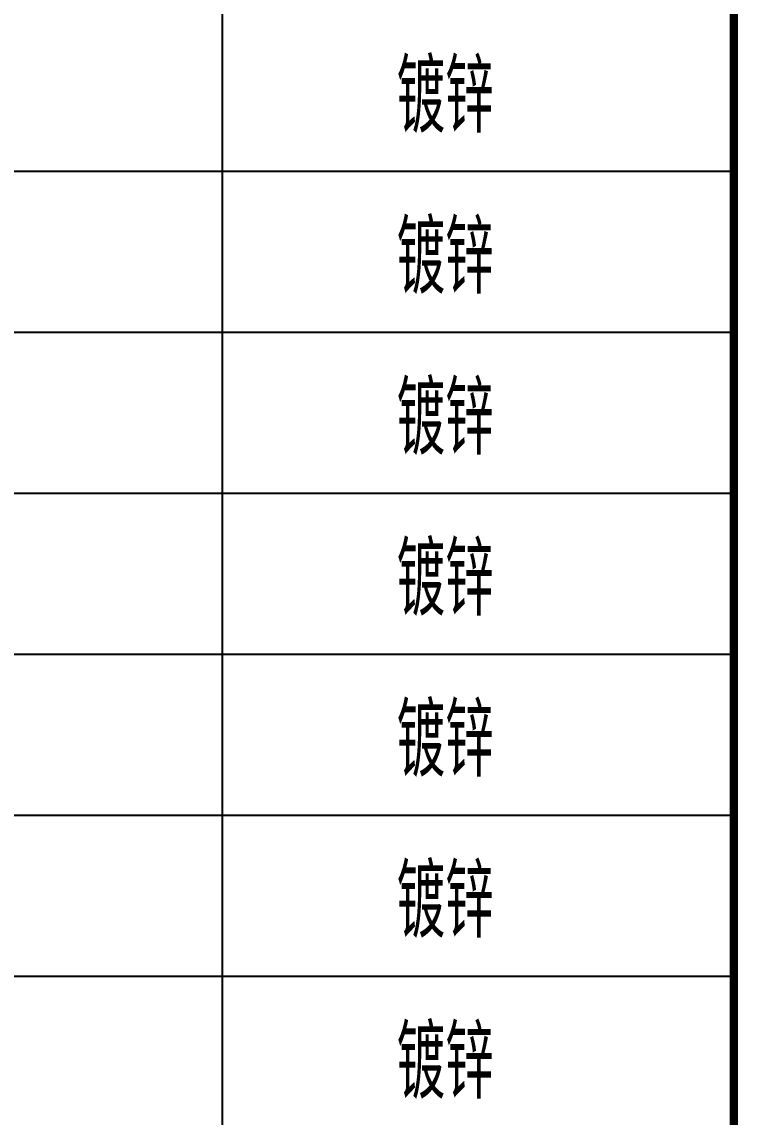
# Model space of a CAD drawing. Extents: x 69728788 to 149766163, y 20718153 to 43663798.
# Drawn here: x 74914286 to 74921888, y 21318627 to 21330249 of the extents above; entities that cross this region are included whole.
import ezdxf

# ---------------------------------------------------------------- set-up
doc = ezdxf.new("R2010")
doc.units = 0
doc.header["$LTSCALE"] = 1000
doc.header["$MEASUREMENT"] = 0
doc.layers.add('TEXT', color=7, linetype='CONTINUOUS')
doc.styles.add('TSSD_Rein', font='atssdeng.shx', dxfattribs={"width": 0.7, "bigfont": 'atssdchn.shx'})

msp = doc.modelspace()

# ---------------------------------------------------------------- linework, layer by layer
at = {"layer": 'TEXT'}
for p, q in [((74916416.2, 21310004.4), (74916416.2, 21335500.1)), ((74896061.5, 21328665.6), (74921842.4, 21328665.6)), ((74896061.5, 21326957.1), (74921842.4, 21326957.1)), ((74896061.5, 21326957.1), (74921842.4, 21326957.1)), ((74896061.5, 21325249.5), (74921842.4, 21325249.5)), ((74896061.5, 21325249.5), (74921842.4, 21325249.5)), ((74896061.5, 21325249.5), (74921842.4, 21325249.5)), ((74896061.5, 21323540.8), (74921842.4, 21323540.8)), ((74896061.5, 21321832.3), (74921842.4, 21321832.3)), ((74896061.5, 21320123.8), (74921842.4, 21320123.8))]:
    msp.add_line(p, q, dxfattribs=at)
at = {"layer": 'TEXT', "const_width": 90.3}
msp.add_lwpolyline([(74896061.5, 21335500.1), (74896061.5, 21310004.4), (74921842.4, 21310004.4), (74921842.4, 21335500.1)], dxfattribs=at)

# ---------------------------------------------------------------- texts
at = {"layer": 'TEXT', "style": 'TSSD_Rein', "width": 0.7}
for p in [(74918263.1, 21329071.3), (74918263.1, 21327362.6), (74918263.1, 21325654.1), (74918263.1, 21323947.1), (74918263.1, 21322238.4), (74918263.1, 21320529.5), (74918263.1, 21318820.8)]:
    msp.add_text('镀锌', height=774.4, dxfattribs=at).set_placement(p)

doc.saveas('drawing.dxf')
